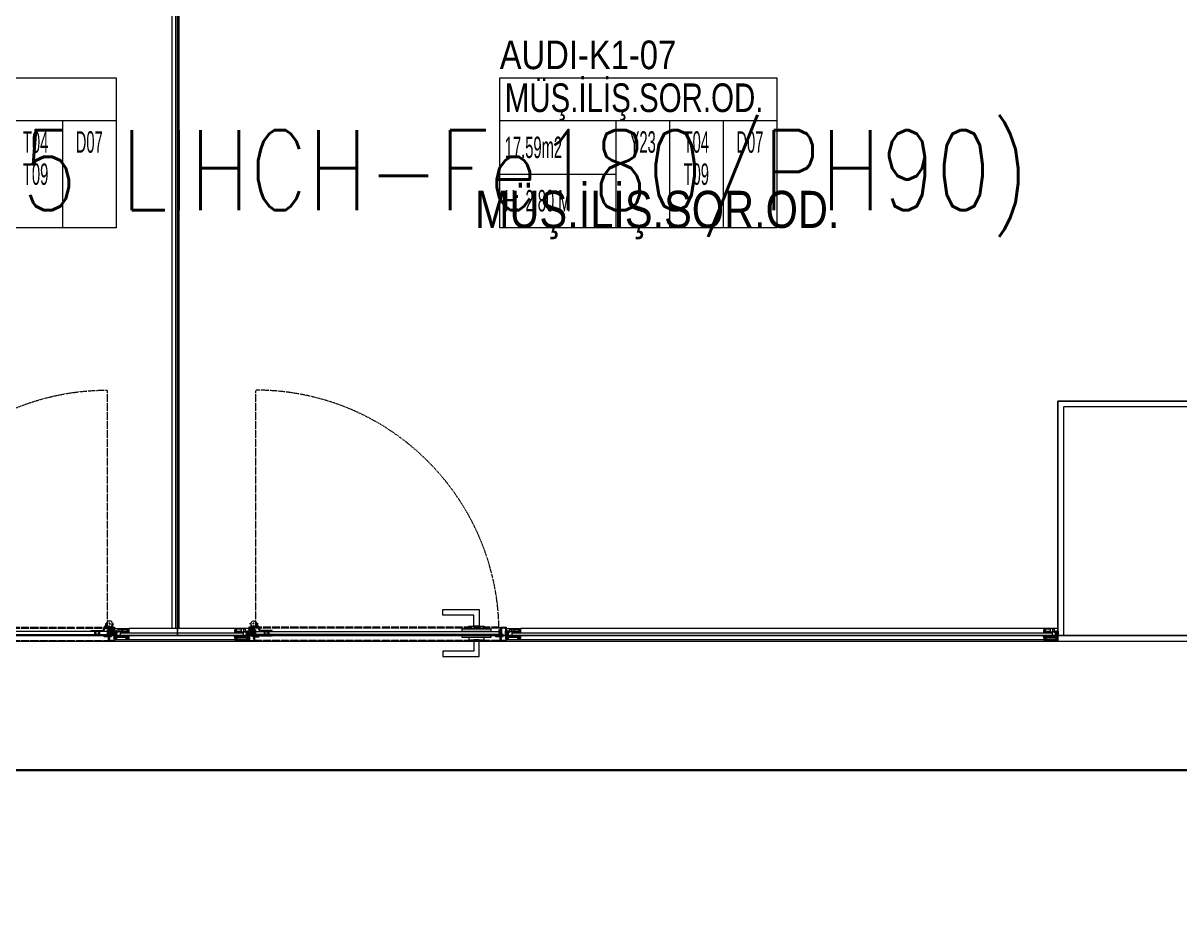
# Model space of a CAD drawing. Extents: x -2749 to 23780, y -1311 to 8245.
# Drawn here: x 9563.5 to 9968.2, y 2270 to 2579.3 of the extents above; entities that cross this region are included whole.
import ezdxf
from ezdxf.enums import TextEntityAlignment as Align
from ezdxf.xclip import XClip

# ---------------------------------------------------------------- set-up
doc = ezdxf.new("R2010")
doc.units = 0
doc.header["$MEASUREMENT"] = 0
doc.header["$XCLIPFRAME"] = 0
doc.linetypes.add('DASHDOT', pattern=[25.4, 12.7, -6.35, 0, -6.35])
doc.linetypes.add('DOT2', pattern=[0.125, 0, -0.125])
doc.layers.get('0').update_dxf_attribs({"color": 9, "lineweight": 9})
for name, color, linetype, lineweight in [('0 @ 1', 9, 'Continuous', 9), ('01', 9, 'Continuous', 9), ('06C', 9, 'Continuous', 9), ('06D', 9, 'Continuous', 9), ('07K', 9, 'Continuous', 9), ('10', 9, 'Continuous', 9), ('14', 9, 'Continuous', 9), ('15', 9, 'Continuous', 9), ('20', 9, 'DOT2', 9), ('21', 9, 'Continuous', 9), ('35', 9, 'Continuous', 9), ('40B', 9, 'Continuous', 9), ('E-MODÜL HATTI', 6, 'Continuous', 30), ('E-YAZI', 7, 'Continuous', 30), ('Y-MAHAL', 251, 'Continuous', 13)]:
    doc.layers.add(name, color=color, linetype=linetype, lineweight=lineweight)
doc.styles.add('Arial', font='arial.ttf', dxfattribs={"height": 2.5})
doc.styles.add('E-YAZI', font='txttw.shx')
doc.styles.add('MuuM_TEXT-STANDART', font='ARIALN.TTF')
pattern_1 = [(225, (-604.72494, -2171.82614), (-0.0883883476, 0.0883883476), []), (135, (-604.72494, -2171.82614), (0.0883883476, 0.0883883476), [])]

# ---------------------------------------------------------------- blocks, each defined once
blk = doc.blocks.new('p-kolon_80x80')
blk.add_lwpolyline([(-40, -40), (40, -40), (40, 40), (-40, 40)], close=True)
blk = doc.blocks.new('0_roomno2-flat-2')
at = {"layer": '21'}
blk.add_lwpolyline([(96.88, -52.5), (0, -52.5), (0, 0), (96.88, 0)], close=True, dxfattribs=at)
for points in [[(0, -15), (96.88, -15)], [(40.62, -15), (40.62, -52.5)], [(59.38, -15), (59.38, -52.5)], [(78.12, -15), (78.12, -52.5)], [(0, -33.75), (40.62, -33.75)]]:
    blk.add_lwpolyline(points, dxfattribs=at)
at = {"layer": '21', "style": 'MuuM_TEXT-STANDART', "width": 0.6}
blk.add_text('H:', height=7.5, dxfattribs=at).set_placement((1.75, -43.04), align=Align.MIDDLE_LEFT)
at = {"layer": '21', "style": 'Arial'}
blk.add_attdef('ODANO', (0, 5.85), '', height=10, dxfattribs=at)
blk.add_attdef('MEKANADI', text='', height=10, dxfattribs=at).set_placement((1.75, -15), align=Align.BOTTOM_LEFT)
at = {"layer": '21', "style": 'MuuM_TEXT-STANDART', "width": 0.6}
for tag, p in [('YER01', (50, -22.5)), ('TAVAN01', (68.75, -22.5)), ('DUVAR01', (87.5, -22.5)), ('YER02', (50, -33.75)), ('TAVAN02', (68.75, -33.75)), ('DUVAR02', (87.5, -33.75)), ('YER03', (50, -45)), ('TAVAN03', (68.75, -45)), ('DUVAR03', (87.5, -45))]:
    blk.add_attdef(tag, text='', height=7.5, dxfattribs=at).set_placement(p, align=Align.MIDDLE_CENTER)
for tag, p in [('M2', (1.75, -24.38)), ('TEMIZTAVANYUKSEKLIGI', (9, -43.04))]:
    blk.add_attdef(tag, text='', height=7.5, dxfattribs=at).set_placement(p, align=Align.MIDDLE_LEFT)
blk = doc.blocks.new('g-kapı kolu-p')
for points in [[(11.85, 8.21), (-0.95, 8.21), (-0.95, 2.41), (0.95, 2.41), (0.95, 6.31), (11.85, 6.31), (11.85, 8.21)], [(11.85, -8.21), (-0.95, -8.21), (-0.95, -2.41), (0.95, -2.41), (0.95, -6.31), (11.85, -6.31), (11.85, -8.21)]]:
    blk.add_lwpolyline(points)
for points in [[(-5, 0.5), (5, 0.5), (5, 1.5), (-5, 1.5)], [(-2.65, 1.5), (2.65, 1.5), (2.65, 2.41), (-2.65, 2.41)], [(-5, -1.5), (5, -1.5), (5, -0.5), (-5, -0.5)], [(-2.65, -1.5), (2.65, -1.5), (2.65, -2.41), (-2.65, -2.41)]]:
    blk.add_lwpolyline(points, close=True)
blk = doc.blocks.new('k-cambölme-kapı-p')
at = {"layer": '10'}
h = blk.add_hatch(dxfattribs=at)
h.set_pattern_fill('NET', color=256, angle=135, style=0)
h.set_pattern_definition([(135, (3753.7029, 560.85184), (-0.0883883476, -0.0883883476), []), (225, (3753.7029, 560.85184), (0.0883883476, -0.0883883476), [])])
h.paths.add_polyline_path([(2.08, -0.06), (2.08, 0.02), (2.07, 0.04), (2.05, 0.07), (2.01, 0.09), (1.98, 0.1), (1.97, 0.1), (1.97, -0.29), (1.94, -0.29), (1.94, -0.43), (1.88, -0.49), (1.67, -0.49), (1.82, -0.29), (1.73, -0.29), (1.53, -0.5), (1.44, -0.5), (1.62, -0.32), (1.62, -0.29), (1.51, -0.29), (1.34, -0.42), (1.32, -0.44), (1.3, -0.48), (1.29, -0.51), (1.26, -0.57), (1.26, -0.31), (1.32, -0.29), (1.23, -0.29), (1.23, -0.53), (1.23, -0.59), (1.24, -0.62), (1.26, -0.64), (3.47, -0.64), (3.47, -0.58), (3.38, -0.35), (3.38, -0.3), (3.42, -0.25), (3.42, -0.2), (3.38, -0.16), (2.73, -0.16), (2.74, -0.2), (2.91, -0.2, -1), (2.91, -0.25)])
h.paths.add_polyline_path([(2.05, -0.18), (2.05, -0.21), (2.08, -0.23), (2.11, -0.24), (2.15, -0.25), (2.95, -0.27), (2.92, -0.29), (2.55, -0.29), (2.54, -0.31), (2.52, -0.33), (2.5, -0.34), (2.48, -0.34), (2.46, -0.34), (2.44, -0.32), (2.42, -0.3), (2.08, -0.3), (1.99, -0.11), (1.99, -0.07), (2.05, -0.07)], flags=16)
h.paths.add_polyline_path([(2.41, -0.34), (2.51, -0.5), (2.08, -0.5), (2.08, -0.34)], flags=16)
h.paths.add_polyline_path([(2.55, -0.33), (2.89, -0.33), (2.94, -0.33), (3.28, -0.34, 0.166992), (3.34, -0.55), (2.72, -0.55), (2.55, -0.36)], flags=16)
h.paths.add_polyline_path([(3.02, -0.22), (3.02, -0.2), (3.33, -0.2, 0.10606), (3.29, -0.33), (3.01, -0.27)], flags=16)
h = blk.add_hatch(dxfattribs=at)
h.set_pattern_fill('NET', color=256, angle=135, style=0)
h.set_pattern_definition([(45, (474.94443, 2280.71206), (0.0883883476, -0.0883883476), []), (315, (474.94443, 2280.71206), (-0.0883883476, -0.0883883476), [])])
h.paths.add_polyline_path([(87.27, -0.16), (87.26, -0.2), (87.09, -0.2, 1), (87.09, -0.25), (87.92, -0.25), (87.92, -0.01), (87.93, 0.03), (87.96, 0.05), (88, 0.07), (88.03, 0.07), (88.03, -0.29), (88.06, -0.29), (88.06, -0.43), (88.12, -0.49), (88.33, -0.49), (88.18, -0.29), (88.27, -0.29), (88.47, -0.5), (88.56, -0.5), (88.38, -0.32), (88.38, -0.29), (88.49, -0.29), (88.66, -0.42), (88.68, -0.44), (88.7, -0.48), (88.71, -0.51), (88.74, -0.57), (88.74, -0.31), (88.68, -0.29), (88.77, -0.29), (88.77, -0.53), (88.77, -0.59), (88.76, -0.62), (88.74, -0.64), (86.53, -0.64), (86.53, -0.58), (86.62, -0.35), (86.62, -0.3), (86.58, -0.25), (86.58, -0.2), (86.62, -0.16)])
h.paths.add_polyline_path([(87.28, -0.55), (87.45, -0.36), (87.45, -0.33), (87.11, -0.33), (87.06, -0.33), (87.03, -0.31), (86.99, -0.27), (86.98, -0.22), (86.98, -0.2), (86.67, -0.2, -0.292264), (86.66, -0.55)], flags=16)
h.paths.add_polyline_path([(87.48, -0.51), (87.59, -0.51), (87.53, -0.43)], flags=16)
h.paths.add_polyline_path([(87.56, -0.4), (87.69, -0.5), (87.92, -0.5), (87.92, -0.34), (87.59, -0.34)], flags=16)
h.paths.add_polyline_path([(87.62, -0.53), (87.71, -0.62), (87.71, -0.53)], flags=16)
at = {"layer": '10', "linetype": 'DASHDOT', "ltscale": 0.05}
for points in [[(1.71, 2.14), (1.71, 4.9)], [(3.22, 3.63), (0.2, 3.63)], [(6.13, 1.44), (6.13, -0.55)]]:
    blk.add_lwpolyline(points, dxfattribs=at)
at = {"layer": '10'}
for points in [[(1.97, -0.29), (1.97, 2.13), (2.05, 2.13), (2.05, 2.28, 0.414214), (1.89, 2.44), (0.08, 2.44, 0.414214), (0, 2.36), (0, -2.36, 0.414214), (0.08, -2.44), (2.05, -2.44), (2.05, -2.25), (2.05, -2.23), (2.05, -2.23), (2.05, -2.23), (2.05, -2.23), (2.05, -2.23), (2.05, -0.89)], [(88.03, -0.29), (88.03, 2.13), (87.95, 2.13), (87.95, 2.28, -0.414214), (88.11, 2.44), (89.92, 2.44, -0.414214), (90, 2.36), (90, -2.36, -0.414214), (89.92, -2.44), (87.95, -2.44), (87.95, -2.25), (87.95, -2.23), (87.95, -2.23), (87.95, -2.23), (87.95, -2.23), (87.95, -2.23), (87.95, -0.89)], [(1.51, -0.29), (1.34, -0.42), (1.32, -0.44), (1.3, -0.48), (1.29, -0.51), (1.26, -0.57), (1.26, -0.31), (1.32, -0.29), (1.23, -0.29), (1.23, -0.53), (1.23, -0.59), (1.24, -0.62), (1.26, -0.64), (3.47, -0.64), (3.47, -0.58), (3.38, -0.35), (3.38, -0.3), (3.42, -0.25), (3.42, -0.2), (3.38, -0.16), (2.73, -0.16), (2.74, -0.2), (2.91, -0.2, -1), (2.91, -0.25, -1)], [(88.49, -0.29), (88.66, -0.42), (88.68, -0.44), (88.7, -0.48), (88.71, -0.51), (88.74, -0.57), (88.74, -0.31), (88.68, -0.29), (88.77, -0.29), (88.77, -0.53), (88.77, -0.59), (88.76, -0.62), (88.74, -0.64), (86.53, -0.64), (86.53, -0.58), (86.62, -0.35), (86.62, -0.3), (86.58, -0.25), (86.58, -0.2), (86.62, -0.16), (87.27, -0.16), (87.26, -0.2), (87.09, -0.2, 1), (87.09, -0.25, 1)], [(86.66, -0.55), (87.28, -0.55), (87.45, -0.36), (87.45, -0.33), (87.11, -0.33), (87.06, -0.33), (87.03, -0.31), (86.99, -0.27), (86.98, -0.22), (86.98, -0.2), (86.67, -0.2, 1)]]:
    blk.add_lwpolyline(points, format="xyb", dxfattribs=at)
for points in [[(1.82, 2.27), (0.16, 2.27), (0.16, 2.03), (0.38, 2.03), (0.38, 1.92), (0.22, 1.92), (0.22, 1.16), (0.35, 1.16), (0.35, -0.41), (0.22, -0.41), (0.22, -1.23), (0.36, -1.23), (0.36, -1.38), (0.16, -1.38), (0.16, -2.24), (1.82, -2.24), (1.82, -1.72), (1.62, -1.72), (1.62, -1.58), (1.82, -1.58), (1.82, -1.37), (1.61, -1.37), (1.61, -1.24), (1.74, -1.24), (1.74, -0.85), (1.06, -0.85), (1.06, -0.13), (1.5, -0.13), (1.5, 1.92), (1.57, 2.03), (1.82, 2.03), (1.82, 2.27)], [(0.69, 3.63), (0.69, 2.44)], [(0.69, 2.27), (0.69, -0.24), (1.06, -0.24)], [(1.06, 2.44), (1.06, 2.86)], [(1.06, -0.13), (1.06, 2.27)], [(1.5, 1.92), (1.06, 1.92)], [(1.17, 1.92), (1.17, -0.13)], [(2.91, -0.25), (2.08, -0.06), (2.08, 0.02), (2.07, 0.04), (2.05, 0.07), (2.01, 0.09), (1.98, 0.1), (1.97, 0.1)], [(3.84, 0.88), (2.63, 3.22)], [(4.07, 1.27), (2.67, 3.99)], [(8.14, 0.88), (8.14, 1.27), (4.07, 1.27)], [(5.3, 0.88), (5.3, -0.16)], [(5.5, 1.27), (5.77, 0.97), (5.77, 0.88)], [(5.59, 0.88), (5.59, -0.16)], [(6.76, 1.27), (6.49, 0.97), (6.49, 0.88)], [(6.67, 0.88), (6.67, -0.16)], [(6.96, 0.88), (6.96, -0.16)], [(87.09, -0.25), (87.92, -0.25), (87.92, -0.01), (87.93, 0.03), (87.96, 0.05), (88, 0.07), (88.03, 0.07)], [(88.18, 2.27), (89.84, 2.27), (89.84, 2.03), (89.62, 2.03), (89.62, 1.92), (89.78, 1.92), (89.78, 1.16), (89.65, 1.16), (89.65, -0.41), (89.78, -0.41), (89.78, -1.23), (89.64, -1.23), (89.64, -1.38), (89.84, -1.38), (89.84, -2.24), (88.18, -2.24), (88.18, -1.72), (88.38, -1.72), (88.38, -1.58), (88.18, -1.58), (88.18, -1.37), (88.39, -1.37), (88.39, -1.24), (88.26, -1.24), (88.26, -0.85), (88.94, -0.85), (88.94, -0.13), (88.5, -0.13), (88.5, 1.92), (88.43, 2.03), (88.18, 2.03), (88.18, 2.27)], [(2.05, -0.89), (3.59, -0.89), (3.59, -0.64), (1.23, -0.64), (1.23, -0.29), (1.97, -0.29)], [(1.62, -0.29), (1.62, -0.32), (1.44, -0.5), (1.53, -0.5), (1.73, -0.29)], [(1.82, -0.29), (1.67, -0.49), (1.88, -0.49), (1.94, -0.43), (1.94, -0.29)], [(3.34, -0.55), (2.72, -0.55), (2.55, -0.36), (2.55, -0.33), (2.89, -0.33), (2.94, -0.33)], [(3.28, -0.34), (3.28, -0.34), (2.94, -0.33)], [(3.01, -0.27), (3.02, -0.22), (3.02, -0.2), (3.33, -0.2)], [(3.01, -0.27), (3.29, -0.33), (3.29, -0.33)], [(4.06, -0.16), (4.06, -0.55), (8.14, -0.55)], [(8.14, -0.55), (8.14, -0.16)], [(87.95, -0.89), (86.41, -0.89), (86.41, -0.64), (88.77, -0.64), (88.77, -0.29), (88.03, -0.29)], [(87.59, -0.51), (87.53, -0.43), (87.48, -0.51), (87.59, -0.51)], [(88.18, -0.29), (88.33, -0.49), (88.12, -0.49), (88.06, -0.43), (88.06, -0.29)], [(88.38, -0.29), (88.38, -0.32), (88.56, -0.5), (88.47, -0.5), (88.27, -0.29)]]:
    blk.add_lwpolyline(points, dxfattribs=at)
for points in [[(1.99, -0.07), (2.05, -0.07), (2.05, -0.18), (2.05, -0.21), (2.08, -0.23), (2.11, -0.24), (2.15, -0.25), (2.95, -0.27), (2.92, -0.29), (2.55, -0.29), (2.54, -0.31), (2.52, -0.33), (2.5, -0.34), (2.48, -0.34), (2.46, -0.34), (2.44, -0.32), (2.42, -0.3), (2.08, -0.3), (1.99, -0.11)], [(2.08, -0.5), (2.08, -0.34), (2.41, -0.34), (2.51, -0.5), (2.51, -0.5)], [(87.92, -0.5), (87.92, -0.34), (87.59, -0.34), (87.56, -0.4), (87.69, -0.5)], [(87.62, -0.53), (87.71, -0.53), (87.71, -0.62)]]:
    blk.add_lwpolyline(points, close=True, dxfattribs=at)
blk.add_circle((1.71, 3.65), 1.02, dxfattribs=at)
for centre, start, end in [((3.6, -0.37), 176.143, 214.0649), ((3.6, -0.37), 148.8979, 173.1144), ((86.4, -0.37), 325.9351, 31.1021)]:
    blk.add_arc(centre, 0.322, start, end, dxfattribs=at)
at = {"layer": '15', "linetype": 'DOT2'}
blk.add_lwpolyline([(2.48, 0.36), (2.48, 85.36)], dxfattribs=at)
at = {"layer": '15'}
blk.add_lwpolyline([(2.58, 0.88), (87.42, 0.88), (87.52, 0.78), (87.52, -0.05), (87.42, -0.16), (2.58, -0.16), (2.58, -0.16), (2.48, -0.05), (2.48, 0.78), (2.58, 0.88)], dxfattribs=at)
at = {"layer": '15', "linetype": 'DOT2'}
blk.add_arc((2.48, 0.36), 85.04, 0, 90, dxfattribs=at)
at = {"layer": '20'}
for p, q in [((87.95, 2.43), (2.05, 2.43)), ((87.95, 2.13), (2.05, 2.13)), ((87.95, -2.23), (2.05, -2.23)), ((87.95, -2.44), (2.05, -2.44))]:
    blk.add_line(p, q, dxfattribs=at)
at = {"layer": '06C', "xscale": -1}
blk.add_blockref('g-kapı kolu-p', (79.64, 0.38), dxfattribs=at)
blk = doc.blocks.new('p-strahle-alüminyumdoğramaprofili')
at = {"layer": '10'}
h = blk.add_hatch(dxfattribs=at)
h.set_pattern_fill('NET', color=256, angle=315, style=0)
h.set_pattern_definition(pattern_1)
h.paths.add_polyline_path([(-4.62, 2.65), (-4.68, 2.65), (-4.72, 2.75), (-4.72, 2.8), (-4.69, 2.8), (-4.69, 2.92), (-4.98, 2.92), (-4.98, 2.8), (-4.95, 2.8), (-4.99, 2.65), (-5.08, 2.66), (-5.25, 2.28), (-5.14, 2.28), (-5.14, 2.33), (-4.98, 2.52, 0.2599), (-4.9, 2.28), (-4.66, 2.28, 0.382682)])
h.paths.add_polyline_path([(-4.86, 2.52), (-4.67, 2.52, -2.16717)], flags=16)
h = blk.add_hatch(dxfattribs=at)
h.set_pattern_fill('NET', color=256, angle=315, style=0)
h.set_pattern_definition(pattern_1)
h.paths.add_polyline_path([(-4.62, 0.88), (-4.68, 0.88), (-4.72, 0.77), (-4.72, 0.73), (-4.69, 0.73), (-4.69, 0.6), (-4.98, 0.6), (-4.98, 0.73), (-4.95, 0.73), (-4.99, 0.88), (-5.08, 0.87), (-5.25, 1.24), (-5.14, 1.24), (-5.14, 1.2), (-4.98, 1.01, -0.2599), (-4.9, 1.24), (-4.66, 1.24, -0.382682)])
h.paths.add_polyline_path([(-4.86, 1), (-4.67, 1, 2.16717)], flags=16)
h = blk.add_hatch(dxfattribs=at)
h.set_pattern_fill('NET', color=256, angle=315, style=0)
h.set_pattern_definition([(225, (-608.45214, -2173.53612), (-0.0883883476, 0.0883883476), []), (135, (-608.45214, -2173.53612), (0.0883883476, 0.0883883476), [])])
h.paths.add_polyline_path([(-3.45, 2.28), (-3.45, 2.57), (-4.49, 2.57), (-4.49, 2.28)])
h = blk.add_hatch(dxfattribs=at)
h.set_pattern_fill('NET', color=256, angle=315, style=0)
h.set_pattern_definition([(225, (-608.45214, -2180.04526), (-0.0883883476, 0.0883883476), []), (135, (-608.45214, -2180.04526), (0.0883883476, 0.0883883476), [])])
h.paths.add_polyline_path([(-3.45, 0.93), (-3.45, 1.24), (-4.49, 1.24), (-4.49, 0.93)])
h = blk.add_hatch(dxfattribs=at)
h.set_pattern_fill('NET', color=256, angle=315, style=0)
h.set_pattern_definition([(225, (-629.50454, -2177.58922), (-0.0883883476, 0.0883883476), []), (135, (-629.50454, -2177.58922), (0.0883883476, 0.0883883476), [])])
h.paths.add_polyline_path([(0, 0.68), (0, 1.75), (-0.18, 1.75), (-0.18, 0.68)])
for points in [[(-5.08, 2.66), (-5.25, 2.28)], [(-5.09, 0.88), (-5.25, 1.24)], [(-4.98, 2.52), (-5.14, 2.33), (-5.14, 2.28)], [(-4.98, 1.01), (-5.14, 1.2), (-5.14, 1.24)], [(-4.92, 3.6), (-4.92, 3.16), (-4.61, 3.16), (-4.61, 2.87), (-4.52, 2.87), (-4.62, 2.65), (-4.68, 2.65), (-4.72, 2.75), (-4.72, 2.8), (-4.69, 2.8), (-4.69, 3.05), (-4.98, 3.05), (-4.98, 2.8), (-4.95, 2.8), (-4.99, 2.65), (-5.08, 2.66), (-5.07, 3.76), (-0.11, 3.76)], [(-4.69, 2.92), (-4.98, 2.92)], [(-4.71, 0.6), (-4.98, 0.6)], [(-2.83, 0.2), (-2.67, 0.2), (-2.67, -0.04), (-4.87, -0.04), (-4.87, 0.19), (-4.57, 0.19), (-4.57, 0.73), (-2.67, 0.73)], [(-4.52, 2.87), (-4.49, 2.87), (-4.49, 2.26)], [(-4.49, 0.93), (-4.49, 0.93), (-4.49, 1.26)], [(-3.45, 2.26), (-3.45, 2.57)], [(-3.45, 1.26), (-3.45, 0.93)], [(-2.08, 0.93), (-2.08, 2.57)], [(-0.18, 0.68), (0, 0.68), (0, 1.75)], [(-0.18, 1.75), (0, 1.75)]]:
    blk.add_lwpolyline(points, dxfattribs=at)
for points in [[(-0.18, 2.74), (-0.18, 2.21), (0, 2.21), (0, 2.08), (-0.18, 2.08), (-0.18, 0.43), (0, 0.43), (0, 0), (-0.12, 0), (-0.12, -0.24), (-5.09, -0.24), (-5.09, 0.88), (-4.98, 0.88), (-4.94, 0.7), (-4.99, 0.7), (-4.99, 0.33), (-4.71, 0.33), (-4.71, 0.88), (-4.56, 0.88), (-4.52, 0.93), (-1.28, 0.93), (-1.2, 1.22), (-0.9, 1.22), (-0.9, 0.62), (-0.58, 0.62), (-0.58, 2.74)], [(-2.03, 0.78), (-1.35, 0.78), (-1.35, 0.08), (-1.28, 0.04), (-1.28, -0.04), (-2.09, -0.04), (-2.09, 0.1), (-2.03, 0.15)]]:
    blk.add_lwpolyline(points, close=True, dxfattribs=at)
for points in [[(-0.57, 3.26), (-0.57, 3.62), (-4.89, 3.62), (-4.89, 3.65, 0.561743), (-4.97, 3.66, 0.595966), (-4.92, 3.6, -2.204878)], [(-4.67, 2.52), (-4.86, 2.52, 1)], [(-4.67, 1), (-4.86, 1, -1)], [(-4.61, 2.87), (-4.49, 3.45, -0.833203), (-4.18, 3.44, -0.447088)], [(-4.49, 2.57), (-1.23, 2.57, -0.414214), (-0.9, 2.25), (-0.9, 1.22)], [(-4.18, 3.44), (-4.18, 2.99, 0.414214), (-4.07, 2.89), (-0.82, 2.89), (-0.82, 3.62)], [(-2.67, 0.73), (-2.67, 0.32), (-2.83, 0.32, 1), (-2.83, 0.2, -1)], [(-0.11, 3.76), (-0.11, 3.62), (-0.45, 3.62), (-0.45, 3.14, -1), (-0.66, 3.14)], [(-0.66, 3.14, -0.305404), (-0.57, 3.26, -5.773092)]]:
    blk.add_lwpolyline(points, format="xyb", dxfattribs=at)
for centre, radius, start, end in [((-4.73, 2.47), 0.253, 168.6676, 234.1258), ((-4.73, 1.06), 0.253, 125.8742, 191.3324), ((-4.77, 2.44), 0.125, 139.5402, 40.4598), ((-4.77, 1.08), 0.125, 319.5402, 220.4598), ((-4.84, 2.48), 0.273, 305.9738, 36.4289), ((-4.84, 1.04), 0.273, 323.5711, 54.0262)]:
    blk.add_arc(centre, radius, start, end, dxfattribs=at)
blk = doc.blocks.new('*U491')
at = {"layer": '06D'}
for points in [[(4.95, 4), (188.05, 4)], [(4.95, 0), (188.04, 0)]]:
    blk.add_lwpolyline(points, dxfattribs=at)
at = {"layer": '15'}
for points in [[(1.96, 2.5), (191.04, 2.5)], [(191.04, 1.5), (1.96, 1.5)]]:
    blk.add_lwpolyline(points, dxfattribs=at)
at = {"layer": '0 @ 1', "linetype": 'Continuous', "xscale": -1}
blk.add_blockref('p-strahle-alüminyumdoğramaprofili', (-0.12, 0.24), dxfattribs=at)
at = {"layer": '0 @ 1', "linetype": 'Continuous'}
blk.add_blockref('p-strahle-alüminyumdoğramaprofili', (193.12, 0.24), dxfattribs=at)
blk = doc.blocks.new('*U496')
at = {"layer": '06D'}
for points in [[(4.95, 4), (42.05, 4)], [(4.95, 0), (42.04, 0)]]:
    blk.add_lwpolyline(points, dxfattribs=at)
at = {"layer": '15'}
for points in [[(1.96, 2.5), (45.04, 2.5)], [(45.04, 1.5), (1.96, 1.5)]]:
    blk.add_lwpolyline(points, dxfattribs=at)
at = {"layer": '0 @ 1', "linetype": 'Continuous', "xscale": -1}
blk.add_blockref('p-strahle-alüminyumdoğramaprofili', (-0.12, 0.24), dxfattribs=at)
at = {"layer": '0 @ 1', "linetype": 'Continuous'}
blk.add_blockref('p-strahle-alüminyumdoğramaprofili', (47.12, 0.24), dxfattribs=at)
blk = doc.blocks.new('*U488')
at = {"layer": '06D'}
for points in [[(4.95, 4), (438.09, 4)], [(4.95, 0), (438.07, 0)]]:
    blk.add_lwpolyline(points, dxfattribs=at)
at = {"layer": '15'}
for points in [[(1.96, 2.5), (441.08, 2.5)], [(441.08, 1.5), (1.96, 1.5)]]:
    blk.add_lwpolyline(points, dxfattribs=at)
at = {"layer": '0 @ 1', "linetype": 'Continuous', "xscale": -1}
blk.add_blockref('p-strahle-alüminyumdoğramaprofili', (-0.12, 0.24), dxfattribs=at)
at = {"layer": '0 @ 1', "linetype": 'Continuous'}
blk.add_blockref('p-strahle-alüminyumdoğramaprofili', (443.16, 0.24), dxfattribs=at)
blk = doc.blocks.new('1.KAT PLANI')
at = {"layer": '14'}
blk.add_lwpolyline([(9990.5, 2447), (9925.5, 2447), (9925.5, 2363), (10014.5, 2363)], dxfattribs=at)
at = {"layer": '40B'}
blk.add_lwpolyline([(7492.78, 1179.73, -0.007125), (7647.15, 1268.13), (7703.07, 1167.17, -0.099521), (10004.84, 1897.89), (9998.81, 1952.98), (10003.78, 1953.52), (9972.97, 2235), (10477.5, 2235), (10477.5, 2372.5), (10145, 2372.5), (10145, 2365), (8530.5, 2365), (8530.5, 2825), (7900, 2825), (7900, 1845), (7900, 1837.5), (7492.5, 1837.5)], format="xyb", close=True, dxfattribs=at)
for points in [[(9230.5, 2365), (9617.5, 2365), (9617.5, 2825), (9230.5, 2825)], [(9617.5, 2365), (10000, 2365), (10000, 2825), (9617.5, 2825)]]:
    blk.add_lwpolyline(points, close=True, dxfattribs=at)
at = {"linetype": 'Continuous'}
ref = blk.add_blockref('*U488', (9615.5, 2803), dxfattribs=dict(at, rotation=270))
XClip(ref).set_block_clipping_path([(-0.8713492534, -0.420901659), (435.5811842137, 4)])
ref = blk.add_blockref('0_roomno2-flat-2', (9499.15, 2560.17))
ref.add_attrib('ODANO', 'AUDI-K1-06', dxfattribs={"layer": '21', "height": 10, "style": 'MuuM_TEXT-STANDART'}).set_placement((9499.15, 2560.17), align=Align.BOTTOM_LEFT)
ref.add_attrib('MEKANADI', 'SATIŞ OFİS', dxfattribs={"layer": '21', "height": 10, "style": 'MuuM_TEXT-STANDART', "width": 0.9}).set_placement((9500.9, 2545.17), align=Align.BOTTOM_LEFT)
ref.add_attrib('M2', '17.80m2', dxfattribs={"layer": '21', "height": 7.5, "style": 'MuuM_TEXT-STANDART', "width": 0.6}).set_placement((9500.9, 2535.8), align=Align.MIDDLE_LEFT)
ref.add_attrib('TEMIZTAVANYUKSEKLIGI', '2.80 M', dxfattribs={"layer": '21', "height": 7.5, "style": 'MuuM_TEXT-STANDART', "width": 0.6}).set_placement((9508.15, 2517.13), align=Align.MIDDLE_LEFT)
ref.add_attrib('YER01', 'Y23', dxfattribs={"layer": '21', "height": 7.5, "style": 'MuuM_TEXT-STANDART', "width": 0.6}).set_placement((9549.15, 2537.67), align=Align.MIDDLE_CENTER)
ref.add_attrib('TAVAN01', 'T04', dxfattribs={"layer": '21', "height": 7.5, "style": 'MuuM_TEXT-STANDART', "width": 0.6}).set_placement((9567.9, 2537.67), align=Align.MIDDLE_CENTER)
ref.add_attrib('DUVAR01', 'D07', dxfattribs={"layer": '21', "height": 7.5, "style": 'MuuM_TEXT-STANDART', "width": 0.6}).set_placement((9586.65, 2537.67), align=Align.MIDDLE_CENTER)
ref.add_attrib('TAVAN02', 'T09', dxfattribs={"layer": '21', "height": 7.5, "style": 'MuuM_TEXT-STANDART', "width": 0.6}).set_placement((9567.9, 2526.42), align=Align.MIDDLE_CENTER)
ref = blk.add_blockref('0_roomno2-flat-2', (9730.25, 2560.17))
ref.add_attrib('ODANO', 'AUDI-K1-07', dxfattribs={"layer": '21', "height": 10, "style": 'MuuM_TEXT-STANDART'}).set_placement((9730.25, 2560.17), align=Align.BOTTOM_LEFT)
ref.add_attrib('MEKANADI', 'MÜŞ.İLİŞ.SOR.OD.', dxfattribs={"layer": '21', "height": 10, "style": 'MuuM_TEXT-STANDART', "width": 0.9}).set_placement((9732, 2545.17), align=Align.BOTTOM_LEFT)
ref.add_attrib('M2', '17.59m2', dxfattribs={"layer": '21', "height": 7.5, "style": 'MuuM_TEXT-STANDART', "width": 0.6}).set_placement((9732, 2535.8), align=Align.MIDDLE_LEFT)
ref.add_attrib('TEMIZTAVANYUKSEKLIGI', '2.80 M', dxfattribs={"layer": '21', "height": 7.5, "style": 'MuuM_TEXT-STANDART', "width": 0.6}).set_placement((9739.25, 2517.13), align=Align.MIDDLE_LEFT)
ref.add_attrib('YER01', 'Y23', dxfattribs={"layer": '21', "height": 7.5, "style": 'MuuM_TEXT-STANDART', "width": 0.6}).set_placement((9780.25, 2537.67), align=Align.MIDDLE_CENTER)
ref.add_attrib('TAVAN01', 'T04', dxfattribs={"layer": '21', "height": 7.5, "style": 'MuuM_TEXT-STANDART', "width": 0.6}).set_placement((9799, 2537.67), align=Align.MIDDLE_CENTER)
ref.add_attrib('DUVAR01', 'D07', dxfattribs={"layer": '21', "height": 7.5, "style": 'MuuM_TEXT-STANDART', "width": 0.6}).set_placement((9817.75, 2537.67), align=Align.MIDDLE_CENTER)
ref.add_attrib('TAVAN02', 'T09', dxfattribs={"layer": '21', "height": 7.5, "style": 'MuuM_TEXT-STANDART', "width": 0.6}).set_placement((9799, 2526.42), align=Align.MIDDLE_CENTER)
at = {"linetype": 'Continuous', "rotation": 180}
for name, p in [('*U496', (9642.5, 2367.42)), ('*U491', (9925.5, 2367.42))]:
    blk.add_blockref(name, p, dxfattribs=at)
at = {"layer": '01'}
blk.add_blockref('p-kolon_80x80', (9967.5, 2405), dxfattribs=at)
at = {"layer": '07K', "xscale": -1}
blk.add_blockref('k-cambölme-kapı-p', (9595.5, 2365.44), dxfattribs=at)
at = {"layer": '07K'}
blk.add_blockref('k-cambölme-kapı-p', (9642.5, 2365.44), dxfattribs=at)

msp = doc.modelspace()

# ---------------------------------------------------------------- linework, layer by layer
at = {"layer": '35'}
msp.add_lwpolyline([(7909.5, 2803), (8525.5, 2803), (8525.5, 2363), (10472.5, 2363), (10472.5, 2240), (9967.4, 2240), (10004.84, 1897.89, 0.099521), (7703.07, 1167.17)], format="xyb", dxfattribs=at)
msp.add_lwpolyline([(9235.5, 2743), (9235.5, 2447), (9309.5, 2447), (9309.5, 2363), (9925.5, 2363), (9925.5, 2447), (9990.5, 2447), (9990.5, 2743), (9925.5, 2743), (9925.5, 2803), (9309.5, 2803), (9309.5, 2743)], close=True, dxfattribs=at)
at = {"layer": 'E-MODÜL HATTI', "ltscale": 50}
msp.add_line((10643.83, 2317.81), (7956.03, 2317.81), dxfattribs=at)

# ---------------------------------------------------------------- block references
at = {"layer": '06D'}
msp.add_blockref('1.KAT PLANI', (0, 0), dxfattribs=at)

# ---------------------------------------------------------------- texts
at = {"layer": 'E-YAZI', "color": 3, "style": 'E-YAZI', "width": 0.8}
msp.add_text('2(2x1.5 LIHCH-Fe180/PH90)', height=28, dxfattribs=at).set_placement((9466.19, 2513.85))
at = {"layer": 'Y-MAHAL', "style": 'Arial', "width": 0.8}
msp.add_text('MÜŞ.İLİŞ.SOR.OD.', height=13, dxfattribs=at).set_placement((9785.32, 2513.79), align=Align.MIDDLE)

doc.saveas('drawing.dxf')
